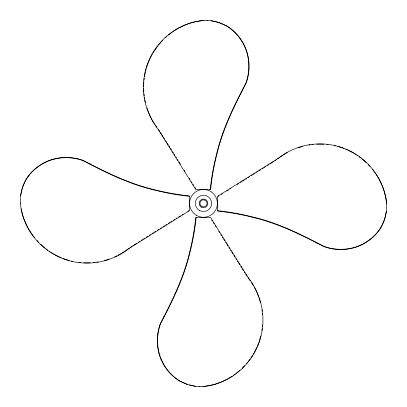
<?xml version="1.0" encoding="UTF-8"?>
<svg xmlns="http://www.w3.org/2000/svg" width="407" height="407" viewBox="0 0 407 407"><rect width="100%" height="100%" fill="white"/><g stroke="black" fill="none" stroke-linecap="round" stroke-linejoin="round"><path stroke-width="0.61" d="M386.65 203.551C386.96 211.609 385.276 219.673 381.41 226.775L381.339 226.933C375.854 236.345 366.88 243.269 356.7 246.937A45.228 40.807 0 0 1 323.992 246.632C301.17 234.798 277.94 223.184 252.706 217.343L252.075 217.17A235.785 224.399 0 0 0 217.475 211.065L217.475 196.372L277.895 158.537A68.01 67.45 0 0 1 292.236 149.868L297.436 147.792A67.292 66.967 0 0 1 341.417 147.38C365.786 155.326 384.6 178.266 386.65 203.932L385.826 197.766M20.635 195.446L22.426 187.683L25.661 180.398C31.141 170.965 40.105 164.001 50.3 160.307A45.381 41.346 0 0 1 83.008 160.612C105.84 172.522 129.105 184.183 154.385 190.044L154.925 190.191A235.841 224.862 0 0 0 189.525 196.301M386.365 211.543L384.574 219.307L381.339 226.592C375.859 236.024 366.895 242.989 356.7 246.683A45.381 41.346 0 0 1 323.992 246.377C301.16 234.468 277.895 222.807 252.615 216.946L252.075 216.804A235.841 224.862 0 0 0 217.475 210.689M206.914 20.594C213.7 20.452 220.299 22.655 226.287 25.697L226.445 25.768C235.857 31.258 242.781 40.227 246.449 50.412A45.228 40.807 90 0 1 246.143 83.12C234.31 105.937 222.695 129.172 216.855 154.401L216.682 155.031A235.785 224.399 90 0 0 210.577 189.631L195.884 189.631L158.048 129.212A68.01 67.45 90 0 1 149.379 114.871L147.303 109.671A67.292 66.967 90 0 1 146.891 65.69C154.207 43.437 173.875 25.758 196.937 21.332L203.444 20.457L197.324 21.332L191.254 22.823L185.338 24.908M148.601 61.986L149.486 59.697M257.326 346.159L259.473 341.31A67.292 66.967 -90 0 0 259.071 297.329L256.99 292.129A68.01 67.45 -90 0 0 248.321 277.788L210.485 217.369L195.792 217.369A235.785 224.399 -90 0 1 189.687 251.969L189.52 252.599C183.679 277.828 172.059 301.063 160.226 323.88A45.228 40.807 -90 0 0 159.92 356.593C163.594 366.773 170.518 375.742 179.925 381.232L187.189 384.467L195.314 386.258M259.473 341.31C252.167 363.568 232.494 381.237 209.437 385.668L202.925 386.543L209.05 385.668M147.354 65.171L148.377 62.561M210.2 189.631A235.841 224.862 90 0 1 216.315 155.031L216.463 154.492C222.319 129.217 233.979 105.952 245.889 83.12A45.381 41.346 90 0 0 246.199 50.407C242.501 40.217 235.536 31.253 226.104 25.768L218.818 22.533L211.055 20.742M196.169 217.369A235.841 224.862 -90 0 1 190.059 251.969L189.911 252.508C184.05 277.783 172.39 301.048 160.48 323.88A45.381 41.346 -90 0 0 160.175 356.593C163.873 366.783 170.833 375.747 180.265 381.232L187.551 384.467M149.751 59.173L152.381 53.953M254.253 352.528L256.883 347.303M153.007 52.961L157.621 46.2M250.86 357.992L252.737 355.026M253.363 354.039L253.988 353.047M158.343 45.279L162.561 40.456M246.606 363.568L247.319 362.647M248.031 361.721L250.188 358.949M242.216 368.243L244.607 365.695M168.264 35.15L172.258 32.148M165.069 37.953L166.438 36.752M239.932 370.248L236.462 373.153M173.194 31.466L178.134 28.444M233.649 375.193L235.526 373.835M129.105 248.453L189.525 210.617L189.525 195.925A235.785 224.399 0 0 1 154.925 189.82L154.294 189.652C129.06 183.811 105.83 172.192 83.008 160.358A45.228 40.807 0 0 0 50.3 160.053C40.12 163.726 31.146 170.65 25.661 180.057L25.59 180.215C21.724 187.317 20.04 195.38 20.35 203.444L20.35 203.057L21.225 209.569C25.651 232.626 43.325 252.299 65.583 259.605A67.292 66.967 0 0 0 109.564 259.203L114.764 257.122A68.01 67.45 0 0 0 129.105 248.453L129.105 248.148A67.898 67.481 0 0 1 124.567 251.44M130.143 247.487L131.7 246.494M132.743 245.833L136.9 243.193M138.456 242.201L139.494 241.539M141.056 240.547L142.613 239.56M143.656 238.899L144.694 238.237L144.744 238.548M263.344 168.091L262.306 168.752L262.256 168.442M264.387 167.435L265.944 166.443M267.506 165.451L269.063 164.459M270.1 163.802L274.257 161.157M275.3 160.495L276.857 159.508M146.261 237.25L147.827 236.263M149.394 235.277L150.437 234.62M152.004 233.633L153.571 232.646M154.614 231.985L155.657 231.329M157.224 230.342L158.791 229.355M248.209 177.635L249.776 176.648M251.343 175.661L252.386 175.005M253.429 174.349L254.996 173.362M256.563 172.375L258.13 171.388M259.173 170.726L260.739 169.739M160.358 228.368L161.406 227.717M162.978 226.735L164.545 225.753M165.593 225.102L166.641 224.445M168.208 223.468L169.78 222.487M170.828 221.83L171.871 221.179M173.443 220.197L174.491 219.546M237.22 184.503L238.792 183.526M240.359 182.545L241.407 181.893M242.455 181.237L244.546 179.93M245.594 179.278L246.642 178.622M176.058 218.564L177.137 217.898M178.754 216.895L180.367 215.898M181.985 214.896L183.064 214.23M187.907 211.233L188.985 210.561M218.015 196.428L219.093 195.762M221.245 194.429L222.324 193.763M226.633 191.097L228.246 190.094M229.863 189.092L230.942 188.426M178.627 28.154L184.763 25.173M227.742 378.846L221.606 381.827M228.235 378.556L232.239 376.21M221.037 382.092L215.115 384.177L209.656 385.515M167.954 144.851L168.264 144.8M238.416 262.149L238.105 262.2L237.449 261.157M146.896 65.69L147.151 65.69A67.069 66.865 90 0 0 146.581 67.465M242.414 90.578L242.689 90.578M248.321 277.788L248.016 277.788A67.898 67.481 -90 0 1 250.254 280.789M163.685 316.422L163.955 316.422M203.062 20.457L207.311 20.594M199.064 386.406L203.307 386.543M199.455 386.406L194.938 386.258L189.52 385.007M345.696 149.308L347.415 149.974M59.585 257.015L61.304 257.682M344.027 148.662L341.417 147.385M62.973 258.333L65.583 259.605M347.934 150.239L353.159 152.869M53.841 254.121L59.066 256.751M353.652 153.185L355.626 154.436M356.618 155.062L357.605 155.688M49.395 251.302L50.382 251.928M51.374 252.554L53.348 253.805M361.833 158.832L366.229 162.647M45.167 248.163L40.771 244.342M359.055 156.675L360.907 158.109M46.093 248.881L47.945 250.32M368.35 164.647L369.953 166.473M37.047 240.522L38.65 242.348M372.583 169.46L373.941 171.337M374.623 172.273C378.968 178.129 382.066 184.819 384.289 191.743M34.417 237.53C29.172 230.901 25.229 223.311 22.711 215.247M158.359 129.212L159.681 131.293M160.338 132.331L162.983 136.487M163.645 137.525L164.632 139.087M165.624 140.644L166.616 142.201M167.277 143.244L167.933 144.282M238.767 263.237L239.759 264.799M240.746 266.356L241.738 267.913M242.399 268.956L243.391 270.513M244.378 272.069L245.039 273.112M245.701 274.15L247.024 276.231M168.925 145.843L169.912 147.41M170.569 148.458L171.556 150.025M172.543 151.587L173.53 153.154M174.186 154.202L174.847 155.245M175.834 156.812L176.49 157.855M177.477 159.422L178.134 160.465M228.892 247.578L229.553 248.621M230.54 250.188L231.196 251.231M231.853 252.279L232.84 253.846M233.827 255.413L234.814 256.975M235.801 258.542L236.462 259.59M179.116 162.037L180.423 164.133M184.346 170.411L184.997 171.459M218.757 231.354L219.414 232.402M220.721 234.493L221.372 235.541M222.354 237.113L223.005 238.161M223.662 239.204L224.639 240.776M225.62 242.348L226.277 243.391M226.928 244.439L227.91 246.011M189.27 178.322L189.942 179.401M191.275 181.553L191.941 182.631M192.938 184.249L193.605 185.322M194.938 187.479L195.604 188.558M211.767 220.06L212.434 221.138M213.431 222.751L214.097 223.83M215.43 225.987L216.097 227.06M258.196 295.818L258.806 297.329M147.766 110.175L148.377 111.686M256.72 292.129L257.992 295.314M148.591 112.22L149.649 114.871A67.898 67.481 90 0 0 151.857 119.337M384.437 192.353L385.775 197.812M22.563 214.642L21.174 208.837M316.529 242.903L316.529 243.177M277.895 158.537L277.915 158.832A67.898 67.481 0 0 1 282.433 155.55M90.471 163.818L90.471 164.087M124.049 251.78A67.898 67.481 0 0 1 118.132 255.23M117.018 255.789A67.898 67.481 0 0 1 114.764 256.853M108.979 259.147A67.069 66.865 0 0 1 104.212 260.602M98.133 261.92A67.069 66.865 0 0 1 96.902 262.113M95.05 262.362A67.069 66.865 0 0 1 93.198 262.561M90.095 262.774A67.069 66.865 0 0 1 83.873 262.774M80.774 262.561A67.069 66.865 0 0 1 78.917 262.362M72.782 261.335A67.069 66.865 0 0 1 71.566 261.06M69.154 260.444A67.069 66.865 0 0 1 66.173 259.549M156.837 127.218A67.898 67.481 90 0 1 155.062 124.674M154.385 123.631A67.898 67.481 90 0 1 152.157 119.887M147.563 109.671A67.069 66.865 90 0 1 146.958 107.906M145.447 102.508A67.069 66.865 90 0 1 144.923 100.076M144.694 98.855A67.069 66.865 90 0 1 144.485 97.624M144.22 95.777A67.069 66.865 90 0 1 144.002 93.925M143.839 92.063A67.069 66.865 90 0 1 143.666 88.334M143.656 86.472A67.069 66.865 90 0 1 143.839 82.122M144.002 80.26A67.069 66.865 90 0 1 144.215 78.409M144.485 76.562A67.069 66.865 90 0 1 145.447 71.673M145.742 70.467A67.069 66.865 90 0 1 146.23 68.661M251.307 282.326A67.898 67.481 -90 0 1 253.602 286.029M254.217 287.113A67.898 67.481 -90 0 1 256.461 291.56M259.015 297.914A67.069 66.865 -90 0 1 260.47 302.681M261.981 309.986A67.069 66.865 -90 0 1 262.154 311.223M262.429 313.695A67.069 66.865 -90 0 1 262.53 314.937M262.53 324.878A67.069 66.865 -90 0 1 262.367 326.74M262.154 328.591A67.069 66.865 -90 0 1 261.889 330.438M260.78 335.928A67.069 66.865 -90 0 1 259.417 340.72M282.951 155.209A67.898 67.481 0 0 1 287.225 152.645M298.021 147.843A67.069 66.865 0 0 1 302.788 146.388M308.867 145.075A67.069 66.865 0 0 1 310.098 144.877M311.95 144.627A67.069 66.865 0 0 1 313.187 144.49M316.905 144.215A67.069 66.865 0 0 1 323.748 144.246M326.846 144.49A67.069 66.865 0 0 1 328.083 144.627M334.218 145.66A67.069 66.865 0 0 1 335.434 145.935M337.846 146.545A67.069 66.865 0 0 1 340.827 147.441M196.53 215.41A13.909 13.909 0 0 0 217.394 203.368A13.909 13.909 0 0 0 196.53 191.321A13.909 13.909 0 0 0 196.53 215.41M199.42 210.409A8.135 8.135 0 0 0 211.615 203.368A8.135 8.135 0 0 0 199.42 196.322A8.135 8.135 0 0 0 199.42 210.409M201.307 207.132A4.35 4.35 0 0 0 207.835 203.368A4.35 4.35 0 0 0 201.307 199.598A4.35 4.35 0 0 0 201.307 207.132M200.982 205.866A3.536 3.536 0 0 0 206.898 204.278A3.536 3.536 0 0 0 202.569 199.949A3.536 3.536 0 0 0 200.982 205.866"/></g></svg>
